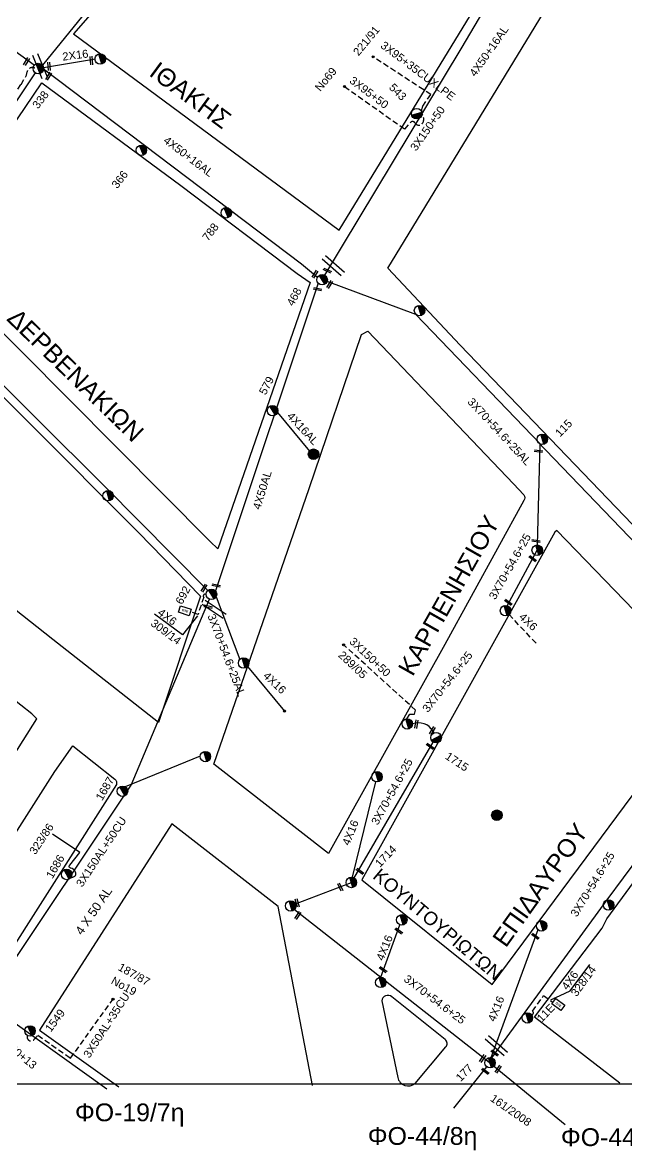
# Model space of a CAD drawing. Header units: millimetres. Extents: x 918 to 3138, y 719 to 1759.
# Drawn here: x 2460.6 to 2596.4, y 728.4 to 982.3 of the extents above; entities that cross this region are included whole.
import ezdxf

# ---------------------------------------------------------------- set-up
doc = ezdxf.new("R2010")
doc.units = ezdxf.units.MM
doc.header["$LTSCALE"] = 0.5
doc.linetypes.add('DASHED', pattern=[19.05, 12.7, -6.35])
for name, color, linetype in [('Pillar OTE', 7, 'Continuous'), ('Άγνωστα', 7, 'Continuous'), ('Γυμνά εναέρια ΧΤ (3Φ)   4x50AL', 7, 'Continuous'), ('Γυμνά εναέρια ΧΤ και ΦΟΠ (3Φ)   4x50+16AL', 7, 'Continuous'), ('Εναέρια παροχή ΧΤ 4x16', 7, 'SYN_LINE'), ('Επιγραφές - Σχήματα', 7, 'Continuous'), ('Καλώδια ΧΤ   3x150AL+50CU', 7, 'DASHED'), ('Καλώδια ΧΤ   3x95+35 CU', 7, 'DASHED'), ('Μηχανική τομή', 7, 'Continuous'), ('Στύλος Ξύλινος', 7, 'Continuous'), ('Στύλος Ξύλινος @ 1', 7, 'Continuous'), ('Στύλος ΦΜ', 7, 'Continuous'), ('Στύλος ΦΜ @ 1', 7, 'Continuous'), ('Συνδέσεις', 7, 'Continuous'), ('Συνεστραμμένα ΧΤ   3x70+54.6+25 AL', 7, 'SYN_LINE'), ('Τομή', 7, 'Continuous'), ('Υπόβαθρο ΔΕΗ', 7, 'Continuous'), ('Υπόγεια καλώδια Παροχών ΧΤ   4x16AL', 7, 'DASHED'), ('Υπόγεια καλώδια Παροχών ΧΤ   4x6', 7, 'DASHED')]:
    doc.layers.add(name, color=color, linetype=linetype)
doc.styles.add('arial', font='ARIAL.TTF')
doc.styles.get("Standard").update_dxf_attribs({"font": 'ARIAL.TTF'})
doc.linetypes.add('SYN_LINE', pattern='A,0.5,-0.0001,["/\\/\\/\\/",Standard,S=0.1,R=0,X=0,Y=-0.05],-0.25', length=0.7501)
doc.dimstyles.new('ISO-25', dxfattribs={"dimtxt": 2.5, "dimasz": 2.5, "dimexe": 1.25, "dimexo": 0.625, "dimtad": 1, "dimtxsty": 'Standard', "dimcen": 2.5, "dimadec": 0, "dimazin": 0, "dimtfac": 1, "dimtmove": 0, "dimatfit": 3, "dimfxl": 1, "dimarcsym": 0})

# ---------------------------------------------------------------- blocks, each defined once
blk = doc.blocks.new('ΜΗΧΑΝΙΚΗ ΤΟΜΗ')
at = {"layer": 'Μηχανική τομή', "ltscale": 40}
for p, q in [((-1.89, 0.78), (1.89, 0.78)), ((1.89, 0), (-1.89, 0))]:
    blk.add_line(p, q, dxfattribs=at)
blk = doc.blocks.new('ΤΟΜΗ')
at = {"layer": 'Τομή', "ltscale": 40}
for p, q in [((-5.68, 0), (5.68, 0)), ((5.68, -2.33), (-5.68, -2.33))]:
    blk.add_line(p, q, dxfattribs=at)
blk = doc.blocks.new('ΥΠΑΡΧΩΝ ΤΣΙΜΕΝΤΕΝΙΟΣ ΣΤΥΛΟΣ')
at = {"layer": 'Στύλος ΦΜ'}
blk.add_hatch(color=7, dxfattribs=at).paths.add_polyline_path([(-1.29, -2.28, 0.574793), (2.62, 0, 0.268822), (1.3, 2.27)])
at = {"layer": 'Στύλος ΦΜ', "color": 7}
blk.add_line((-1.29, -2.28), (1.3, 2.27), dxfattribs=at)
blk.add_circle((0, 0), 2.62, dxfattribs=at)
at = {"layer": 'Στύλος ΦΜ', "flags": 4}
for tag, p in [('ΑΡΙΘΜΟΣ', (-4.68, 8.05)), ('ΤΥΠΟΣ', (-4.91, 3.03))]:
    blk.add_attdef(tag, p, '', height=4, dxfattribs=at)
blk = doc.blocks.new('ΥΠΑΡΧΩΝ ΞΥΛΙΝΟΣ ΣΤΥΛΟΣ')
at = {"layer": 'Στύλος Ξύλινος'}
h = blk.add_hatch(color=7, dxfattribs=at)
h.paths.add_polyline_path([(-2.62, 0, 0.270008), (-1.29, -2.28), (1.3, 2.27, 0.576266)])
h.paths.add_polyline_path([(-1.29, -2.28, 0.574793), (2.62, 0, 0.268822), (1.3, 2.27)])
at = {"layer": 'Στύλος Ξύλινος', "color": 7}
blk.add_line((-1.29, -2.28), (1.3, 2.27), dxfattribs=at)
blk.add_circle((0, 0), 2.62, dxfattribs=at)
at = {"layer": 'Στύλος Ξύλινος', "flags": 4}
for tag, p in [('ΑΡΙΘΜΟΣ', (-4.91, 8.6)), ('ΤΥΠΟΣ', (-4.85, 3.39))]:
    blk.add_attdef(tag, p, '', height=4, dxfattribs=at)
blk = doc.blocks.new('_ΣΥΝΔΕΣΗ')
at = {"layer": 'Συνδέσεις', "linetype": 'SYN_LINE', "ltscale": 40}
blk.add_hatch(color=256, dxfattribs=at).paths.add_polyline_path([(0.5, -0.01, 1), (-0.5, -0.01, 1)])
at = {"layer": 'Συνδέσεις'}
blk.add_circle((0, -0.01), 0.5, dxfattribs=at)
blk = doc.blocks.new('PILLAR ΟΤΕ')
at = {"layer": 'Pillar OTE', "ltscale": 40}
blk.add_lwpolyline([(-3.31, 2.02), (3.39, 2.02), (3.39, -1.99), (-3.31, -1.99)], close=True, dxfattribs=at)
at = {"layer": 'Pillar OTE', "insert": (-1.81, 0.71), "char_height": 1.3575, "width": 109.961, "attachment_point": 1}
blk.add_mtext('{\\fArial|b1|i0|c161|p34;OTE}', dxfattribs=at)

msp = doc.modelspace()

# ---------------------------------------------------------------- linework, layer by layer
at = {"layer": 'Άγνωστα', "color": 85, "ltscale": 40}
for points in [[(2546.38, 1067.35), (2511.17, 1028.3), (2487.78, 1000.78), (2465.05, 972.73)], [(2465.29, 972.23), (2477.03, 974.15)]]:
    msp.add_lwpolyline(points, dxfattribs=at)
at = {"layer": 'Άγνωστα', "color": 5, "ltscale": 40}
for points in [[(2528.6, 925.47), (2559.23, 976.4), (2573.37, 1000.33), (2591.93, 1032.62)], [(2521.98, 784.05), (2534.55, 788.89), (2552.96, 820.48)]]:
    msp.add_lwpolyline(points, dxfattribs=at)
at = {"layer": 'Άγνωστα', "color": 85, "linetype": 'DASHED', "ltscale": 0.2}
msp.add_lwpolyline([(2409.85, 892.56), (2409.38, 893.16, -0.28119), (2408.9, 897.03, -0.239008), (2413.71, 899.89), (2428.69, 922.95), (2429.51, 925.16), (2431.42, 926.53), (2460.27, 968.42), (2461.48, 970.51), (2461.61, 971.2, -0.509024), (2463.38, 972.05, -3.958095)], format="xyb", dxfattribs=at)
at = {"layer": 'Άγνωστα', "color": 133, "ltscale": 40}
msp.add_lwpolyline([(2415.19, 897.46), (2431.64, 923.31), (2463.48, 971.01)], dxfattribs=at)
at = {"layer": 'Άγνωστα', "color": 173, "ltscale": 40}
for points in [[(2433.04, 923.68), (2479, 878), (2502.25, 854.54)], [(2521.75, 782.78), (2564.83, 749.05), (2582.67, 734.45)]]:
    msp.add_lwpolyline(points, dxfattribs=at)
at = {"layer": 'Άγνωστα', "color": 5, "linetype": 'DASHED', "ltscale": 0.2}
msp.add_lwpolyline([(2547.05, 825.71), (2547.69, 826.74), (2548.72, 826.74), (2549, 827.64), (2532.81, 842.33)], dxfattribs=at)
at = {"layer": 'Άγνωστα', "color": 173, "ltscale": 40}
msp.add_lwpolyline([(2553.15, 822.55), (2552.92, 822.93, 0.357479), (2548.29, 824.56, -1.402496)], format="xyb", dxfattribs=at)
at = {"layer": 'Άγνωστα', "color": 2, "ltscale": 40}
msp.add_lwpolyline([(2471.54, 790.09), (2471.88, 790.11, 0.511305), (2472.54, 791.19, 0.258542), (2471.35, 792.13, -0.688874), (2471.22, 792.75), (2473.46, 795.66), (2467.31, 799.74)], format="xyb", dxfattribs=at)
at = {"layer": 'Άγνωστα', "color": 2, "linetype": 'DASHED', "ltscale": 0.2}
msp.add_lwpolyline([(2461.62, 754.52), (2461.62, 754.1, 0.643416), (2463.04, 753.44, 0.063364), (2464.02, 754.53), (2471.08, 749.6), (2471.38, 749.35), (2480.94, 762.61)], format="xyb", dxfattribs=at)
at = {"layer": 'Άγνωστα', "color": 2, "ltscale": 40}
msp.add_lwpolyline([(2453.35, 761.21), (2479.58, 742.43)], dxfattribs=at)
at = {"layer": 'Άγνωστα', "color": 30, "ltscale": 40}
msp.add_lwpolyline([(2557.6, 738.13), (2565.02, 747.41)], dxfattribs=at)
at = {"layer": 'Γυμνά εναέρια ΧΤ (3Φ)   4x50AL', "color": 173, "ltscale": 40}
msp.add_lwpolyline([(2527.06, 923.73), (2505.56, 859.24), (2503.96, 854.48)], dxfattribs=at)
at = {"layer": 'Γυμνά εναέρια ΧΤ και ΦΟΠ (3Φ)   4x50+16AL', "color": 133, "ltscale": 40}
msp.add_lwpolyline([(2463.21, 972.7), (2417.3, 1006.05), (2413.25, 1009.43), (2367.85, 988.04)], dxfattribs=at)
at = {"layer": 'Γυμνά εναέρια ΧΤ και ΦΟΠ (3Φ)   4x50+16AL', "color": 85, "ltscale": 40}
msp.add_lwpolyline([(2465.31, 971.89), (2523.3, 928.02), (2526.93, 925.03)], dxfattribs=at)
at = {"layer": 'Γυμνά εναέρια ΧΤ και ΦΟΠ (3Φ)   4x50+16AL', "color": 2, "linetype": 'Continuous', "ltscale": 0.2}
msp.add_lwpolyline([(2433.79, 741.03), (2444.31, 755.1), (2451.98, 761.34), (2454.91, 765.67), (2484.99, 810.74), (2502.62, 852.61)], dxfattribs=at)
at = {"layer": 'Εναέρια παροχή ΧΤ 4x16', "color": 173, "ltscale": 15}
msp.add_lwpolyline([(2511.18, 837.44), (2519.5, 827.44)], dxfattribs=at)
at = {"layer": 'Εναέρια παροχή ΧΤ 4x16', "color": 5, "ltscale": 20}
for points in [[(2534.82, 790.04), (2540.04, 811.52)], [(2541.16, 767.58), (2545.48, 779.37)]]:
    msp.add_lwpolyline(points, dxfattribs=at)
at = {"layer": 'Εναέρια παροχή ΧΤ 4x16', "color": 2, "ltscale": 20}
msp.add_lwpolyline([(2565.97, 749.48), (2576.53, 778.27)], dxfattribs=at)
at = {"layer": 'Επιγραφές - Σχήματα'}
msp.add_lwpolyline([(936.87, 1745.25), (2965.33, 1745.25), (2965.33, 743.52), (936.87, 743.52)], close=True, dxfattribs=at)
at = {"layer": 'Καλώδια ΧΤ   3x150AL+50CU', "color": 2, "linetype": 'Continuous', "ltscale": 0.2}
msp.add_lwpolyline([(2500.54, 817.27), (2483.66, 810.42)], dxfattribs=at)
at = {"layer": 'Καλώδια ΧΤ   3x95+35 CU', "color": 5, "ltscale": 0.2}
msp.add_lwpolyline([(2552.41, 966.11), (2539.44, 974.61)], dxfattribs=at)
msp.add_lwpolyline([(2533, 967.93), (2546.54, 958.36), (2547.86, 959.84, -0.509241), (2548.85, 959.74, 0.573742), (2550.61, 959.74, 0.270856), (2550.61, 961.46, -0.270856), (2550.61, 963.52), (2552.41, 966.11)], format="xyb", dxfattribs=at)
at = {"layer": 'Συνεστραμμένα ΧΤ   3x70+54.6+25 AL', "color": 2, "ltscale": 20}
for points in [[(2576.99, 887.52), (2549.06, 916.67), (2529.08, 924.07)], [(2576.38, 864.8), (2577.05, 887.49)], [(2627.35, 831.87), (2622.82, 839.64), (2602.55, 860.85), (2576.43, 888.11)], [(2566.15, 749.43), (2592.06, 784.95), (2606.77, 804.76), (2622.14, 838.75), (2635.85, 856.71)]]:
    msp.add_lwpolyline(points, dxfattribs=at)
at = {"layer": 'Συνεστραμμένα ΧΤ   3x70+54.6+25 AL', "color": 2, "ltscale": 15}
msp.add_lwpolyline([(2569.59, 851.14), (2576.34, 863.63), (2576.34, 863.63)], dxfattribs=at)
at = {"layer": 'Συνεστραμμένα ΧΤ   3x70+54.6+25 AL', "color": 173, "ltscale": 20}
msp.add_lwpolyline([(2504.12, 853.15), (2509.48, 839.07)], dxfattribs=at)
at = {"layer": 'Υπόβαθρο ΔΕΗ'}
for points in [[(2754.05, 986.61, 0.311736), (2741.51, 986.28), (2684.02, 920.09), (2636.75, 860.92), (2623.79, 843.08), (2622.67, 843.08), (2599.6, 867.54), (2559.01, 909.72), (2542.79, 927.06), (2608.01, 1034.12), (2656.97, 1115.7), (2705.7, 1194.56), (2716.71, 1212.66), (2851.28, 1137.96)], [(2439.1, 930.62), (2464.93, 968.73), (2496.19, 945.67), (2522.35, 925.86), (2525.3, 923.84), (2504.53, 863.95), (2502.83, 865.55), (2439.21, 929.54, -0.353395), (2439.1, 930.62, -0.011622)], [(2503.62, 815.53), (2525.03, 877.48), (2536.84, 912.16), (2538.23, 912.87), (2571.05, 878.57), (2573.32, 876.07, -0.373361), (2573.35, 874.78), (2555.59, 842.42), (2529.39, 795.37), (2503.62, 815.53)], [(2442.77, 774.49), (2467.87, 813.85), (2471.92, 819.59), (2481.35, 812.14, -0.328911), (2481.69, 810.89), (2454.16, 767.62), (2453.76, 766.81, -0.227386), (2450.74, 765.77), (2443.04, 771.35, -0.456019), (2442.77, 774.49, 0.036665)], [(2548.88, 743.67), (2555.81, 751.9, 0.430582), (2555.63, 753.54), (2543.66, 763.19, 0.598481), (2541.37, 762.23), (2544.98, 745.02, 0.566234), (2548.88, 743.67, -0.363229)]]:
    msp.add_lwpolyline(points, format="xyb", dxfattribs=at)
for points in [[(2590.34, 1032.17), (2547.25, 1065.76), (2472.05, 979.75), (2531.77, 935.65), (2575.58, 1007.41), (2590.34, 1032.17)], [(2411.49, 887.99), (2432.14, 921.6), (2437.03, 917.32), (2486.7, 867.61), (2500.64, 853.27), (2491.18, 824.85), (2467.41, 843.53), (2412.36, 887.06), (2411.49, 887.99)], [(2433.61, 778.7), (2434.4, 779.24), (2463.79, 825.72), (2462.7, 826.82), (2403.23, 873.58), (2402.14, 873), (2372.31, 823.18), (2421.87, 787.39), (2433.61, 778.7)], [(2566.2, 765.96), (2615.38, 832.18), (2580.79, 868.07), (2580.31, 867.71), (2536.91, 789.46), (2566.2, 765.96)], [(2496.57, 844.56), (2490.27, 849.22)], [(2594.91, 743.73), (2575.73, 758.57), (2590.94, 778.6), (2592.04, 780.69), (2608.33, 802.97), (2659.36, 779.5), (2631.51, 743.5)], [(2525.82, 743.22), (2518.1, 783.51), (2494.19, 802.1), (2464.41, 755.65), (2482.22, 742.89)], [(2583.76, 764.51), (2588.17, 770.4)]]:
    msp.add_lwpolyline(points, dxfattribs=at)
at = {"layer": 'Υπόγεια καλώδια Παροχών ΧΤ   4x16AL', "color": 173, "linetype": 'Continuous', "ltscale": 0.2}
msp.add_lwpolyline([(2517.94, 894.62), (2525.12, 885.89)], dxfattribs=at)
at = {"layer": 'Υπόγεια καλώδια Παροχών ΧΤ   4x6', "color": 2, "linetype": 'DASHED', "ltscale": 0.2}
for points in [[(2501.9, 853.62, 0.977592), (2501.35, 853.04), (2500.06, 849.18), (2498.36, 849.75)], [(2575.06, 759.15, 0.80365), (2575.26, 759.96), (2577.78, 763.42), (2579.87, 761.9)]]:
    msp.add_lwpolyline(points, format="xyb", dxfattribs=at)
at = {"layer": 'Υπόγεια καλώδια Παροχών ΧΤ   4x6', "color": 2, "ltscale": 0.2}
msp.add_lwpolyline([(2576.1, 842.7), (2570.01, 849.15)], dxfattribs=at)

# ---------------------------------------------------------------- block references
at = {"layer": 'Pillar OTE', "xscale": 0.375, "yscale": 0.375, "zscale": 0.375}
for p, rotation in [((2497.1, 850), 341.905360572268), ((2581.08, 761.42), 322.6234072666649)]:
    msp.add_blockref('PILLAR ΟΤΕ', p, dxfattribs=dict(at, rotation=rotation))
at = {"layer": 'Μηχανική τομή'}
for p, xscale, yscale, zscale, rotation in [((2461.64, 973.45), 0.4999999999999994, 0.4999999999999994, 0.4999999999999994, 58.8348111286886), ((2466.76, 972.49), 0.4999999999999993, 0.4999999999999993, 0.4999999999999993, 94.89151953241506), ((2476.25, 973.78), 0.4999999999999993, 0.4999999999999993, 0.4999999999999993, 94.89151953241506), ((2466.63, 970.14), 0.4999999999999994, 0.4999999999999994, 0.4999999999999994, 58.8348111286886), ((2529.08, 926.35), 0.4999999999999994, 0.4999999999999994, 0.4999999999999994, 335.9402316692301), ((2526.55, 925.62), 0.4999999999999994, 0.4999999999999994, 0.4999999999999994, 58.8348111286886), ((2529.82, 923.29), 0.4999999999999994, 0.4999999999999994, 0.4999999999999994, 58.8348111286886), ((2526.92, 922.13), 0.4999999999999994, 0.4999999999999994, 0.4999999999999994, 348.3903048770277), ((2576.62, 885.71), 0.4999999999999995, 0.4999999999999995, 0.4999999999999995, 352.6854083462265), ((2576.06, 865.5), 0.4999999999999995, 0.4999999999999995, 0.4999999999999995, 352.6854083462265), ((2575.22, 861.55), 0.4999999999999995, 0.4999999999999995, 0.4999999999999995, 323.5804355050505), ((2501.58, 855.01), 0.4999999999999994, 0.4999999999999994, 0.4999999999999994, 58.8348111286886), ((2504.12, 855.51), 0.4999999999999994, 0.4999999999999994, 0.4999999999999994, 348.3903048770277), ((2502.32, 850.73), 0.4999999999999994, 0.4999999999999994, 0.4999999999999994, 348.3903048770277), ((2569.72, 851.77), 0.4999999999999995, 0.4999999999999995, 0.4999999999999995, 323.5804355050505), ((2549.34, 824.45), 0.4999999999999994, 0.4999999999999994, 0.4999999999999994, 81.33830219807963), ((2552.92, 822.93), 0.4999999999999994, 0.4999999999999994, 0.4999999999999994, 58.8348111286886), ((2552.16, 819.37), 0.4999999999999994, 0.4999999999999994, 0.4999999999999994, 323.4536695641671), ((2536.35, 791.22), 0.4999999999999994, 0.4999999999999994, 0.4999999999999994, 323.4536695641671), ((2531.88, 787.75), 0.4999999999999994, 0.4999999999999994, 0.4999999999999994, 295.1960123590223), ((2522.16, 784.23), 0.4999999999999993, 0.4999999999999993, 0.4999999999999993, 286.6166626232418), ((2522.67, 781.34), 0.4999999999999994, 0.4999999999999994, 0.4999999999999994, 55.12179364433318), ((2545.1, 777.79), 0.4999999999999994, 0.4999999999999994, 0.4999999999999994, 323.4536695641671), ((2575.81, 776.59), 0.4999999999999994, 0.4999999999999994, 0.4999999999999994, 323.4536695641671), ((2541.58, 769.1), 0.4999999999999994, 0.4999999999999994, 0.4999999999999994, 323.4536695641671), ((2564.23, 749.15), 0.4999999999999994, 0.4999999999999994, 0.4999999999999994, 55.12179364433318), ((2566.65, 750.38), 0.4999999999999994, 0.4999999999999994, 0.4999999999999994, 323.4536695641671), ((2564.56, 746.26), 0.4999999999999994, 0.4999999999999994, 0.4999999999999994, 323.4536695641671), ((2567.72, 746.78), 0.4999999999999994, 0.4999999999999994, 0.4999999999999994, 55.12179364433318)]:
    msp.add_blockref('ΜΗΧΑΝΙΚΗ ΤΟΜΗ', p, dxfattribs=dict(at, xscale=xscale, yscale=yscale, zscale=zscale, rotation=rotation))
at = {"layer": 'Στύλος Ξύλινος @ 1', "ltscale": 40, "xscale": 0.4499999999998181, "yscale": 0.4499999999998181, "zscale": 0.4499999999998181}
for p in [(2526.04, 885.22), (2567.27, 804.02)]:
    msp.add_blockref('ΥΠΑΡΧΩΝ ΞΥΛΙΝΟΣ ΣΤΥΛΟΣ', p, dxfattribs=at)
at = {"layer": 'Στύλος ΦΜ @ 1', "ltscale": 40}
for p, xscale, yscale, zscale, rotation in [((2478.07, 974.11), 0.4499999999998183, 0.4499999999998183, 0.4499999999998183, 46.02343482471476), ((2549.88, 917.52), 0.4499999999998183, 0.4499999999998183, 0.4499999999998183, 46.02343482471476), ((2479.85, 875.88), 0.4499999999998183, 0.4499999999998183, 0.4499999999998183, 46.02343482471476), ((2576.34, 863.63), 0.4499999999998182, 0.4499999999998182, 0.4499999999998182, 46.14286593804238), ((2569.22, 850.02), 0.4499999999998182, 0.4499999999998182, 0.4499999999998182, 46.14286593804238), ((2510.33, 838.25), 0.4499999999998182, 0.4499999999998182, 0.4499999999998182, 46.14286593804238), ((2547.12, 824.54), 0.4499999999998182, 0.4499999999998182, 0.4499999999998182, 46.14286593804238), ((2501.72, 817.2), 0.4499999999998182, 0.4499999999998182, 0.4499999999998182, 46.14286593804238), ((2540.32, 812.67), 0.4499999999998182, 0.4499999999998182, 0.4499999999998182, 46.14286593804238), ((2520.9, 783.6), 0.4499999999998182, 0.4499999999998182, 0.4499999999998182, 46.14286593804238), ((2592.39, 783.82), 0.4499999999998182, 0.4499999999998182, 0.4499999999998182, 46.14286593804238), ((2545.89, 780.47), 0.4499999999998182, 0.4499999999998182, 0.4499999999998182, 46.14286593804238), ((2577.34, 779.12), 0.4499999999998182, 0.4499999999998182, 0.4499999999998182, 46.14286593804238), ((2541.16, 766.4), 0.4499999999998182, 0.4499999999998182, 0.4499999999998182, 46.14286593804238)]:
    msp.add_blockref('ΥΠΑΡΧΩΝ ΤΣΙΜΕΝΤΕΝΙΟΣ ΣΤΥΛΟΣ', p, dxfattribs=dict(at, xscale=xscale, yscale=yscale, zscale=zscale, rotation=rotation))
ref = msp.add_blockref('ΥΠΑΡΧΩΝ ΤΣΙΜΕΝΤΕΝΙΟΣ ΣΤΥΛΟΣ', (2464.14, 971.98), dxfattribs=dict(at, xscale=0.4499999999998183, yscale=0.4499999999998183, zscale=0.4499999999998183, rotation=52.27567312730184))
ref.add_attrib('ΤΥΠΟΣ', '338', (2464.06, 962.76), dxfattribs={"layer": 'Στύλος ΦΜ', "height": 1.8, "rotation": 52.2757, "flags": 4})
ref = msp.add_blockref('ΥΠΑΡΧΩΝ ΤΣΙΜΕΝΤΕΝΙΟΣ ΣΤΥΛΟΣ', (2549.23, 961.82), dxfattribs=dict(at, xscale=0.4499999999998183, yscale=0.4499999999998183, zscale=0.4499999999998183, rotation=315.4962670068206))
ref.add_attrib('ΤΥΠΟΣ', '543', (2542.87, 967.54), dxfattribs={"layer": 'Στύλος ΦΜ', "height": 1.8, "rotation": 315.4963, "flags": 4})
ref = msp.add_blockref('ΥΠΑΡΧΩΝ ΤΣΙΜΕΝΤΕΝΙΟΣ ΣΤΥΛΟΣ', (2487.33, 953.59), dxfattribs=dict(at, xscale=0.4499999999998183, yscale=0.4499999999998183, zscale=0.4499999999998183, rotation=52.27567312730184))
ref.add_attrib('ΤΥΠΟΣ', '366', (2481.89, 944.82), dxfattribs={"layer": 'Στύλος ΦΜ', "height": 1.8, "rotation": 52.2757, "flags": 4})
ref = msp.add_blockref('ΥΠΑΡΧΩΝ ΤΣΙΜΕΝΤΕΝΙΟΣ ΣΤΥΛΟΣ', (2506.42, 939.53), dxfattribs=dict(at, xscale=0.4499999999998183, yscale=0.4499999999998183, zscale=0.4499999999998183, rotation=52.27567312730184))
ref.add_attrib('ΤΥΠΟΣ', '788', (2502.29, 933.01), dxfattribs={"layer": 'Στύλος ΦΜ', "height": 1.8, "rotation": 52.2757, "flags": 4})
ref = msp.add_blockref('ΥΠΑΡΧΩΝ ΤΣΙΜΕΝΤΕΝΙΟΣ ΣΤΥΛΟΣ', (2527.97, 924.47), dxfattribs=dict(at, xscale=0.4499999999998183, yscale=0.4499999999998183, zscale=0.4499999999998183, rotation=61.90023746455449))
ref.add_attrib('ΤΥΠΟΣ', '468', (2521.48, 918.37), dxfattribs={"layer": 'Στύλος ΦΜ', "height": 1.8, "rotation": 61.9002, "flags": 4})
ref = msp.add_blockref('ΥΠΑΡΧΩΝ ΤΣΙΜΕΝΤΕΝΙΟΣ ΣΤΥΛΟΣ', (2516.83, 895.01), dxfattribs=dict(at, xscale=0.4499999999998183, yscale=0.4499999999998183, zscale=0.4499999999998183, rotation=61.90023746455449))
ref.add_attrib('ΤΥΠΟΣ', '579', (2515.26, 898.39), dxfattribs={"layer": 'Στύλος ΦΜ', "height": 1.8, "rotation": 61.9002, "flags": 4})
ref = msp.add_blockref('ΥΠΑΡΧΩΝ ΤΣΙΜΕΝΤΕΝΙΟΣ ΣΤΥΛΟΣ', (2577.51, 888.58), dxfattribs=dict(at, xscale=0.4499999999998183, yscale=0.4499999999998183, zscale=0.4499999999998183, rotation=46.02343482471476))
ref.add_attrib('ΤΥΠΟΣ', '115', (2581.48, 888.96), dxfattribs={"layer": 'Στύλος ΦΜ', "height": 1.8, "rotation": 46.0234, "flags": 4})
ref = msp.add_blockref('ΥΠΑΡΧΩΝ ΤΣΙΜΕΝΤΕΝΙΟΣ ΣΤΥΛΟΣ', (2503.08, 853.7), dxfattribs=dict(at, xscale=0.4499999999998183, yscale=0.4499999999998183, zscale=0.4499999999998183, rotation=61.90023746455449))
ref.add_attrib('ΤΥΠΟΣ', '692', (2496.47, 851.24), dxfattribs={"layer": 'Στύλος ΦΜ', "height": 1.8, "rotation": 61.9002, "flags": 4})
ref = msp.add_blockref('ΥΠΑΡΧΩΝ ΤΣΙΜΕΝΤΕΝΙΟΣ ΣΤΥΛΟΣ', (2553.61, 821.46), dxfattribs=dict(at, xscale=0.4499999999998182, yscale=0.4499999999998182, zscale=0.4499999999998182, rotation=326.6732154518941))
ref.add_attrib('ΤΥΠΟΣ', '1715', (2555.48, 816.83), dxfattribs={"layer": 'Στύλος ΦΜ', "height": 1.8, "rotation": 326.6732, "flags": 4})
ref = msp.add_blockref('ΥΠΑΡΧΩΝ ΤΣΙΜΕΝΤΕΝΙΟΣ ΣΤΥΛΟΣ', (2483.07, 809.4), dxfattribs=dict(at, xscale=0.4499999999998182, yscale=0.4499999999998182, zscale=0.4499999999998182, rotation=59.86363930638384))
ref.add_attrib('ΤΥΠΟΣ', '1687', (2478.49, 807.13), dxfattribs={"layer": 'Στύλος ΦΜ', "height": 1.8, "rotation": 59.8636, "flags": 4})
ref = msp.add_blockref('ΥΠΑΡΧΩΝ ΤΣΙΜΕΝΤΕΝΙΟΣ ΣΤΥΛΟΣ', (2470.52, 790.68), dxfattribs=dict(at, xscale=0.4499999999998182, yscale=0.4499999999998182, zscale=0.4499999999998182, rotation=59.86363930638384))
ref.add_attrib('ΤΥΠΟΣ', '1686', (2467.32, 789.59), dxfattribs={"layer": 'Στύλος ΦΜ', "height": 1.8, "rotation": 59.8636, "flags": 4})
ref = msp.add_blockref('ΥΠΑΡΧΩΝ ΤΣΙΜΕΝΤΕΝΙΟΣ ΣΤΥΛΟΣ', (2534.55, 788.89), dxfattribs=dict(at, xscale=0.4499999999998182, yscale=0.4499999999998182, zscale=0.4499999999998182, rotation=46.14286593804238))
ref.add_attrib('ΤΥΠΟΣ', '1714', (2540.99, 792.16), dxfattribs={"layer": 'Στύλος ΦΜ', "height": 1.8, "rotation": 46.1429, "flags": 4})
ref = msp.add_blockref('ΥΠΑΡΧΩΝ ΤΣΙΜΕΝΤΕΝΙΟΣ ΣΤΥΛΟΣ', (2462.28, 755.49), dxfattribs=dict(at, xscale=0.4499999999998183, yscale=0.4499999999998183, zscale=0.4499999999998183, rotation=53.31020190504851))
ref.add_attrib('ΤΥΠΟΣ', '1549', (2466.94, 755.06), dxfattribs={"layer": 'Στύλος ΦΜ', "height": 1.8, "rotation": 53.3102, "flags": 4})
ref = msp.add_blockref('ΥΠΑΡΧΩΝ ΤΣΙΜΕΝΤΕΝΙΟΣ ΣΤΥΛΟΣ', (2574.14, 758.41), dxfattribs=dict(at, xscale=0.4499999999998182, yscale=0.4499999999998182, zscale=0.4499999999998182, rotation=46.14286593804238))
ref.add_attrib('ΤΥΠΟΣ', '11Ε', (2577.37, 757.3), dxfattribs={"layer": 'Στύλος ΦΜ', "height": 1.8, "rotation": 46.1429, "flags": 4})
ref = msp.add_blockref('ΥΠΑΡΧΩΝ ΤΣΙΜΕΝΤΕΝΙΟΣ ΣΤΥΛΟΣ', (2565.75, 748.33), dxfattribs=dict(at, xscale=0.4499999999998182, yscale=0.4499999999998182, zscale=0.4499999999998182, rotation=46.14286593804238))
ref.add_attrib('ΤΥΠΟΣ', '177', (2559.13, 743.96), dxfattribs={"layer": 'Στύλος ΦΜ', "height": 1.8, "rotation": 46.1429, "flags": 4})
at = {"layer": 'Συνδέσεις', "xscale": 0.4500000000002728, "yscale": 0.4500000000002728, "zscale": 0.4500000000002728}
for p in [(2539.44, 974.61), (2533, 967.94), (2532.81, 842.34), (2519.5, 827.45), (2480.94, 762.61)]:
    msp.add_blockref('_ΣΥΝΔΕΣΗ', p, dxfattribs=at)
at = {"layer": 'Τομή', "xscale": 0.4999999999999999, "yscale": 0.4999999999999999, "zscale": 0.4999999999999999}
for p, rotation in [((2465.05, 972.73), 291.901589246342), ((2530.89, 928.07), 318.7526566837014), ((2504.03, 850.82), 326.4013042578985), ((2567.54, 752.61), 318.7526566837014)]:
    msp.add_blockref('ΤΟΜΗ', p, dxfattribs=dict(at, rotation=rotation))

# ---------------------------------------------------------------- texts
at = {"layer": 'Άγνωστα', "ltscale": 40, "width": 17.1868, "attachment_point": 1, "style": 'arial'}
for s, insert, char_height, rotation in [('221/91', (2534.77, 975.83), 1.8, 50.3689), ('2X16', (2469.44, 975.52), 1.8, 7.2545), ('Νο69', (2526.19, 967.82), 1.8, 50.3689), ('3X95+50', (2535.04, 970.35), 1.8, 322.9332), ('3X150+50', (2547.64, 954.29), 1.8, 55.0115), ('4Χ6', (2491.9, 850.69), 1.8, 323.346), ('309/14', (2490.32, 848.27), 1.8, 323.346), ('3X150+50', (2535.17, 844.2), 1.8, 316.7762), ('289/05', (2532.69, 841.13), 1.8, 316.7762), ('3X70+54.6+25', (2550.35, 828.09), 1.8, 51.8813), ('3X70+54.6+25', (2538.91, 802.51), 1.8, 61.2044), ('323/86', (2461.98, 795.98), 1.8, 56.4295), ('3X70+54.6+25', (2583.72, 781.9), 1.8, 58.5485), ('4 X 50 AL', (2472.3, 778.02), 2, 55.6432), ('187/87', (2482.76, 770.85), 1.8, 331.0484), ('Νο19', (2481.21, 767.82), 1.8, 331.0484), ('3X70+54.6+25', (2547.25, 768.26), 1.8, 322.9992), ('3X50AL+35CU', (2474.13, 750.2), 1.8, 56.9979), ('4X50+13', (2456.15, 754.57), 1.8, 320.7965), ('161/2008', (2566.64, 741.38), 1.8, 325.2544)]:
    msp.add_mtext(s, dxfattribs=dict(at, insert=insert, char_height=char_height, rotation=rotation))
at = {"layer": 'Γυμνά εναέρια ΧΤ (3Φ)   4x50AL', "ltscale": 40, "insert": (2512.32, 873.15), "char_height": 1.8, "width": 17.1868, "attachment_point": 1, "rotation": 72.9928, "style": 'arial'}
msp.add_mtext('4X50AL', dxfattribs=at)
at = {"layer": 'Γυμνά εναέρια ΧΤ και ΦΟΠ (3Φ)   4x50+16AL', "ltscale": 40, "char_height": 1.8, "width": 17.1868, "attachment_point": 1, "style": 'arial'}
for insert, rotation in [((2560.96, 971.02), 55.0115), ((2493.2, 956.89), 322.9332)]:
    msp.add_mtext('4X50+16AL', dxfattribs=dict(at, insert=insert, rotation=rotation))
at = {"layer": 'Εναέρια παροχή ΧΤ 4x16', "ltscale": 20, "char_height": 1.8, "width": 17.1868, "attachment_point": 1, "style": 'arial'}
for s, insert, rotation in [('4X16', (2515.79, 836.48), 316.7762), ('4X16', (2532.39, 797.71), 68.0939), ('4X16', (2540.07, 771.81), 68.0939), ('328/14', (2583.76, 764.1), 54.2397), ('4X6', (2581.67, 765.59), 54.2397), ('4X16', (2565.16, 758.07), 68.0939)]:
    msp.add_mtext(s, dxfattribs=dict(at, insert=insert, rotation=rotation))
at = {"layer": 'Επιγραφές - Σχήματα', "insert": (2491.18, 973.77), "char_height": 4, "width": 90.8081, "attachment_point": 1, "rotation": 323.5976, "style": 'arial'}
msp.add_mtext('ΙΘΑΚΗΣ', dxfattribs=at)
at = {"layer": 'Επιγραφές - Σχήματα', "width": 15.1545, "attachment_point": 1}
for s, insert, char_height, rotation in [('ΔΕΡΒΕΝΑΚΙΩΝ', (2459.63, 918.34), 4, 315.8096), ('ΚΑΡΠΕΝΗΣΙΟΥ', (2544.86, 837), 4, 60.5123), ('ΕΠΙΔΑΥΡΟΥ', (2566.02, 776.34), 4, 54.4582), ('ΚΟΥΝΤΟΥΡΙΩΤΩΝ', (2541.07, 792.29), 3, 319.9407)]:
    msp.add_mtext(s, dxfattribs=dict(at, insert=insert, char_height=char_height, rotation=rotation))
at = {"layer": 'Επιγραφές - Σχήματα', "char_height": 4, "width": 15.1545, "attachment_point": 1}
for s, insert in [('ΦΟ-19/7η', (2472.38, 739.17)), ('ΦΟ-44/8η', (2538.24, 733.86)), ('ΦΟ-44/9η', (2581.68, 733.59))]:
    msp.add_mtext(s, dxfattribs=dict(at, insert=insert))
at = {"layer": 'Καλώδια ΧΤ   3x150AL+50CU', "ltscale": 0.2, "insert": (2472.5, 788.68), "char_height": 1.8, "width": 17.1868, "attachment_point": 1, "rotation": 56.4295, "style": 'arial'}
msp.add_mtext('3X150AL+50CU', dxfattribs=at)
at = {"layer": 'Καλώδια ΧΤ   3x95+35 CU', "ltscale": 0.2, "insert": (2542.02, 978.26), "char_height": 1.8, "width": 17.1868, "attachment_point": 1, "rotation": 322.9332, "style": 'arial'}
msp.add_mtext('3X95+35CUXLPE', dxfattribs=at)
at = {"layer": 'Συνεστραμμένα ΧΤ   3x70+54.6+25 AL', "ltscale": 20, "char_height": 1.8, "width": 17.1868, "attachment_point": 1, "style": 'arial'}
for insert, rotation in [((2561.85, 898.11), 312.9596), ((2503.84, 849.52), 290.8415)]:
    msp.add_mtext('3X70+54.6+25AL', dxfattribs=dict(at, insert=insert, rotation=rotation))
at = {"layer": 'Συνεστραμμένα ΧΤ   3x70+54.6+25 AL', "ltscale": 40, "insert": (2565.35, 853.23), "char_height": 1.8, "width": 17.1868, "attachment_point": 1, "rotation": 60.4598, "style": 'arial'}
msp.add_mtext('3X70+54.6+25', dxfattribs=at)
at = {"layer": 'Υπόγεια καλώδια Παροχών ΧΤ   4x16AL', "ltscale": 0.2, "insert": (2521.25, 894.89), "char_height": 1.8, "width": 17.1868, "attachment_point": 1, "rotation": 312.9596, "style": 'arial'}
msp.add_mtext('4X16AL', dxfattribs=at)
at = {"layer": 'Υπόγεια καλώδια Παροχών ΧΤ   4x6', "ltscale": 0.2, "insert": (2573.32, 849.72), "char_height": 1.8, "width": 17.1868, "attachment_point": 1, "rotation": 316.7762, "style": 'arial'}
msp.add_mtext('4X6', dxfattribs=at)

# ---------------------------------------------------------------- leaders
at = {"layer": 'Επιγραφές - Σχήματα', "ltscale": 40}
for points in [[(2499.96, 848.83), (2496.57, 844.56)], [(2579.39, 762.46), (2583.76, 764.51)]]:
    msp.add_leader(points, dimstyle='ISO-25', override={"dimasz": 1, "dimtad": 0}, dxfattribs=at)

doc.saveas('drawing.dxf')
